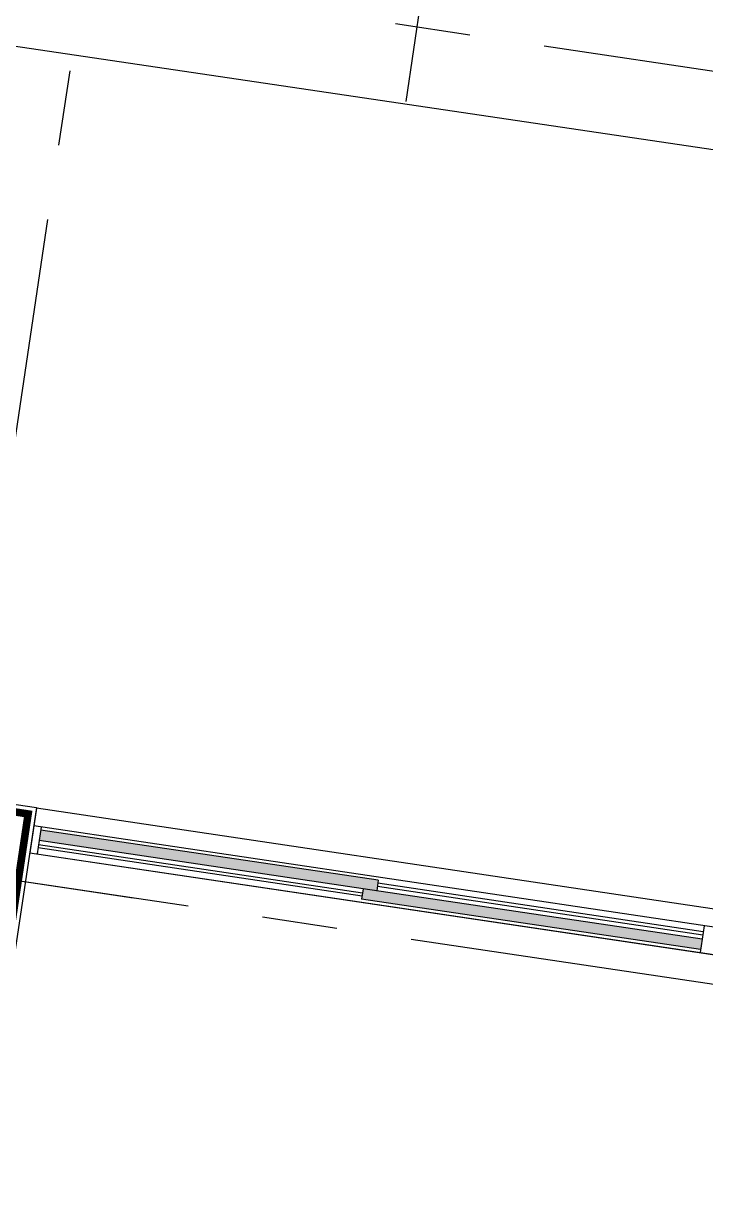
# Model space of a CAD drawing. Header units: millimetres. Extents: x 338 to 506, y 179 to 335.
# Drawn here: x 415.175 to 417.442, y 273.747 to 277.665 of the extents above; entities that cross this region are included whole.
import ezdxf

# ---------------------------------------------------------------- set-up
doc = ezdxf.new("R2010")
doc.units = ezdxf.units.MM
for name, pattern in [('CENTER', [2, 1.25, -0.25, 0.25, -0.25]), ('DASHED2', [0.375, 0.25, -0.125]), ('HIDDEN', [0.375, 0.25, -0.125]), ('TRAZOS2', [9.525, 6.35, -3.175])]:
    doc.linetypes.add(name, pattern=pattern)
for name, color, linetype in [('COLUMNAS', 252, 'Continuous'), ('CUBIERTA', 254, 'Continuous'), ('EJES-COLUMNAS', 3, 'CENTER'), ('EJES_DE_COLUMNA', 255, 'DASHED2'), ('MUROS', 32, 'Continuous'), ('PISO', 253, 'Continuous'), ('PROYECCION', 160, 'HIDDEN'), ('REJAS', 151, 'Continuous')]:
    doc.layers.add(name, color=color, linetype=linetype)

# ---------------------------------------------------------------- blocks, each defined once
blk = doc.blocks.new('*U1000')
at = {"layer": 'REJAS', "color": 18, "linetype": 'Continuous', "extrusion": (0, 0, -1)}
for points in [[(-95.4631, 84.5027), (-95.4981, 83.414), (-95.4631, 83.414)], [(-95.4631, 84.5027), (-95.4981, 84.5027), (-95.4981, 83.414)], [(-95.4281, 83.414), (-95.4631, 83.3685), (-95.4281, 83.3685)], [(-95.4281, 83.414), (-95.4631, 83.414), (-95.4631, 83.3685)], [(-95.4631, 83.414), (-95.4981, 83.3685), (-95.4631, 83.3685)], [(-95.4631, 83.414), (-95.4981, 83.414), (-95.4981, 83.3685)], [(-95.4281, 83.3685), (-95.4631, 82.2752), (-95.4281, 82.2752)], [(-95.4281, 83.3685), (-95.4631, 83.3685), (-95.4631, 82.2752)]]:
    blk.add_solid(points, dxfattribs=at)
blk = doc.blocks.new('COLUMNAS_V3_B9')
at = {"layer": 'COLUMNAS', "color": 6}
blk.add_lwpolyline([(3064.6997, 1954.7315), (3065.1997, 1954.7315), (3065.1997, 1954.2315), (3064.6997, 1954.2315), (3064.6997, 1954.7315)], dxfattribs=at)
at = {"layer": 'COLUMNAS', "color": 6, "const_width": 0.025}
blk.add_lwpolyline([(3065.1747, 1954.2556), (3064.7247, 1954.2556), (3064.7247, 1954.7057), (3065.1747, 1954.7057)], close=True, dxfattribs=at)
blk = doc.blocks.new('EJES_ESTRUCTURALES')
at = {"layer": 'EJES_DE_COLUMNA', "color": 9, "linetype": 'CENTER'}
for p, q in [((726.54081, 131.2663), (726.54081, 199.7363)), ((729.54081, 131.2663), (729.54081, 199.7363)), ((661.47768, 180.06297), (759.37077, 180.06297))]:
    blk.add_line(p, q, dxfattribs=at)
blk = doc.blocks.new('COLUMNAS')
at = {"layer": 'COLUMNAS', "color": 6}
blk.add_lwpolyline([(-584.4662, 204.146), (-584.9662, 204.146), (-584.9662, 203.646), (-584.4662, 203.646), (-584.4662, 204.146)], dxfattribs=at)
at = {"layer": 'COLUMNAS', "color": 6, "const_width": 0.025}
blk.add_lwpolyline([(-584.9412, 203.6701), (-584.4912, 203.6701), (-584.4912, 204.1201), (-584.9412, 204.1201)], close=True, dxfattribs=at)
at = {"layer": 'EJES-COLUMNAS'}
blk.add_line((-584.7162, 203.2838), (-584.7162, 204.4838), dxfattribs=at)
blk.add_line((-584.7162, 203.2838), (-584.7162, 204.4838), dxfattribs=at)
blk = doc.blocks.new('A$C7152A42C')
at = {"layer": 'MUROS'}
blk.add_lwpolyline([(95.56814, 80.04772), (95.56814, 80.04772), (95.56814, 80.19772), (95.56814, 80.19772), (95.56814, 84.52772), (95.41814, 84.52772), (95.41814, 79.94772), (95.56814, 79.94772)], close=True, dxfattribs=at)
at = {"layer": 'PISO'}
blk.add_lwpolyline([(105.98412, 89.55784), (110.97126, 89.55784), (111.02126, 59.71826), (98.08151, 59.71826), (98.05651, 89.55784), (102.98412, 89.55784)], dxfattribs=at)
at = {"layer": 'PROYECCION', "linetype": 'TRAZOS2'}
blk.add_lwpolyline([(98.06987, 83.65779), (110.99487, 83.65784), (110.99487, 65.11826), (98.06987, 65.11822)], close=True, dxfattribs=at)
at = {"layer": 'REJAS', "color": 18}
for p, q in [((95.50814, 84.52772), (95.41814, 84.52772)), ((95.41814, 84.52772), (95.41814, 79.94772)), ((95.50814, 79.94772), (95.50814, 84.52772)), ((95.50814, 84.50272), (95.41814, 84.50272)), ((95.43814, 83.41397), (95.43814, 84.50272)), ((95.44814, 83.41397), (95.44814, 84.50272)), ((95.46314, 83.41397), (95.46314, 84.50272)), ((95.49814, 83.36847), (95.49814, 84.50272)), ((95.46314, 83.41397), (95.42814, 83.41397)), ((95.42814, 82.27522), (95.42814, 83.41397)), ((95.46314, 82.27522), (95.46314, 83.41397)), ((95.49814, 83.36847), (95.46314, 83.36847)), ((95.47814, 83.36847), (95.47814, 82.27522)), ((95.48814, 82.27522), (95.48814, 83.36847)), ((95.50814, 82.27522), (95.41814, 82.27522))]:
    blk.add_line(p, q, dxfattribs=at)
at = {"color": 18}
blk.add_blockref('COLUMNAS_V3_B9', (-2969.6298, -1869.70381), dxfattribs=at)
at = {"layer": 'CUBIERTA', "xscale": -1}
blk.add_blockref('COLUMNAS', (-489.39632, -119.11823), dxfattribs=at)
at = {"layer": 'EJES_DE_COLUMNA'}
blk.add_blockref('EJES_ESTRUCTURALES', (-631.22088, -95.28525), dxfattribs=at)
at = {"layer": 'REJAS', "color": 18, "linetype": 'Continuous'}
blk.add_blockref('*U1000', (0, 0), dxfattribs=at)

msp = doc.modelspace()

# ---------------------------------------------------------------- block references
at = {"layer": 'MUROS', "color": 32, "rotation": 81.53046525965426}
msp.add_blockref('A$C7152A42C', (484.7482, 168.0844), dxfattribs=at)

doc.saveas('drawing.dxf')
